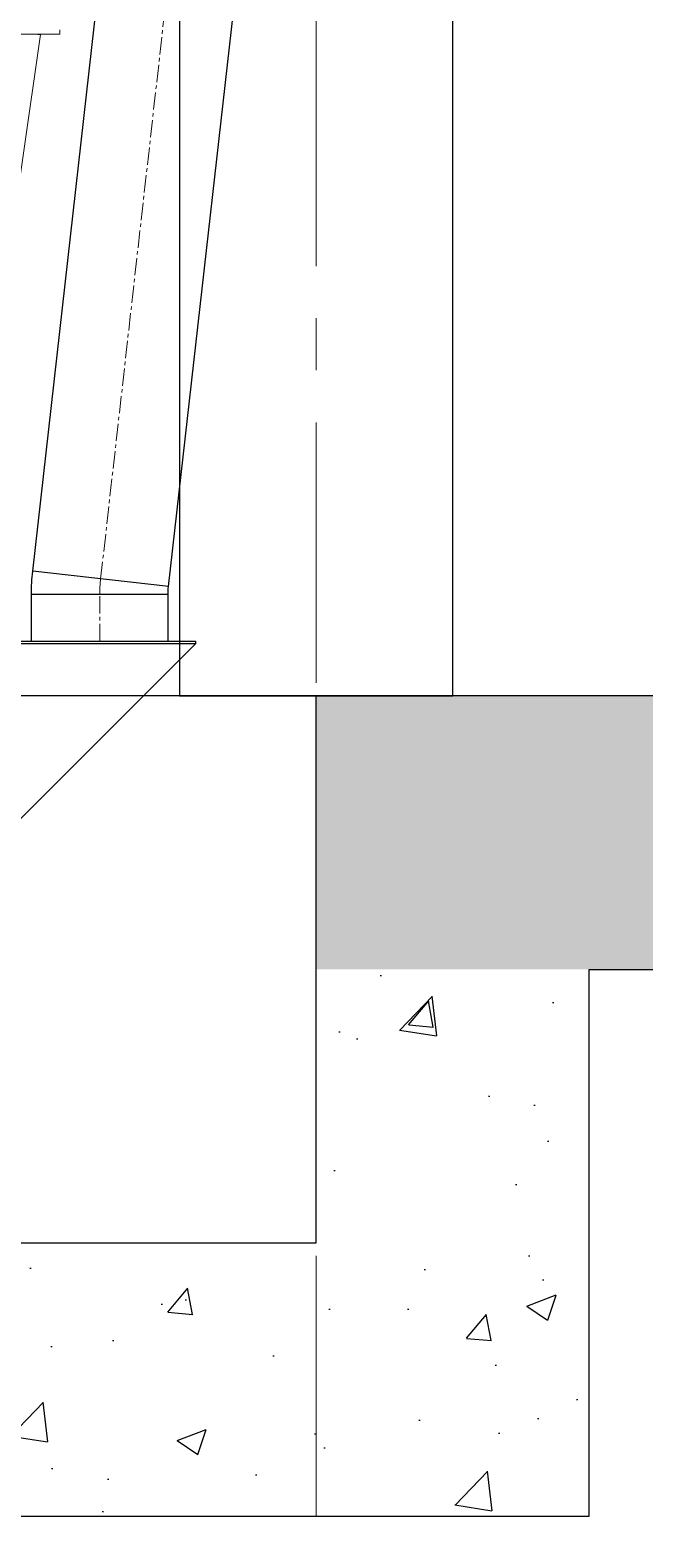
# Model space of a CAD drawing. Header units: millimetres. Extents: x 3220 to 226993, y 817 to 176024.
# Drawn here: x 202127 to 203251, y 72542 to 75261 of the extents above; entities that cross this region are included whole.
import ezdxf

# ---------------------------------------------------------------- set-up
doc = ezdxf.new("R2010")
doc.units = ezdxf.units.MM
doc.linetypes.add('AXES', pattern=[50.8, 31.75, -6.35, 6.35, -6.35])
doc.layers.add('Axe', color=1, linetype='AXES', lineweight=9)
doc.layers.add('Sichtbare Kanten(DIN)', color=7, linetype='Continuous', lineweight=50, true_color=0x3f3f3f)

# ---------------------------------------------------------------- blocks, each defined once
blk = doc.blocks.new('SECTION D-E')
h = blk.add_hatch()
h.set_pattern_fill('AR-CONC', color=256, scale=3)
h.paths.add_polyline_path([(0, -500), (-250, -500), (-250, -4000), (0, -4000)])
h.paths.add_polyline_path([(250, -500), (0, -500), (0, -4000), (3000, -4000), (3000, -3500), (2750, -3500), (250, -3500)])
h.paths.add_polyline_path([(15000, -3500), (12000, -3500), (12000, -4000), (15000, -4000)])
h.paths.add_polyline_path([(18000, -500), (17750, -500), (17750, -3500), (15000, -3500), (15000, -4000), (18000, -4000)])
h.paths.add_polyline_path([(18250, -500), (18000, -500), (18000, -4000), (18250, -4000)])
h.paths.add_polyline_path([(8000, -3500), (8000, -4000), (9000, -4000), (9000, -3500)])
h.paths.add_polyline_path([(5600, -4000), (5600, -3500), (3000, -3500), (3000, -4000)])
h.paths.add_polyline_path([(9800, -4000), (9800, -3500), (9000, -3500), (9000, -4000)])
h = blk.add_hatch()
h.set_pattern_fill('AR-CONC', color=256, scale=3)
h.set_pattern_definition([(50, (4500, 3e-11), (546.554, -47.817), [57.15, -628.65]), (355, (4500, 3e-11), (-105.73, 573.17), [45.72, -502.922]), (100.4514, (4545.55, -4), (440.824, 525.353), [48.57, -534.27]), (46.184, (4500, 152.4), (813.237, -126.127), [85.725, -942.975]), (96.636, (4567.8, 141.9), (712.21, 742.28), [72.855, -801.41]), (351.184, (4500, 152.4), (712.21, 742.28), [68.58, -754.38]), (21, (4576.2, 114.3), (454.843, -306.796), [57.15, -628.65]), (326, (4576.2, 114.3), (185.406, 552.564), [45.72, -502.92]), (71.4514, (4614.1, 88.73), (640.25, 245.768), [48.57, -534.27]), (37.5, (4500, 3e-11), (9.266, 253.665), [0, -496.824, 0, -510.54, 0, -504.825]), (7.5, (4500, 3e-11), (200.459, 300.542), [0, -291.084, 0, -485.394, 0, -192.405]), (327.5, (4330.07, 3e-11), (406.772, -17.1862), [0, -190.5, 0, -594.36, 0, -788.67]), (317.5, (4253.87, 3e-11), (444.388, 76.28), [0, -247.65, 0, -394.716, 0, -560.07])])
h.paths.add_polyline_path([(12500, -4000), (12000, -4000), (12000, -4500), (9800, -4500), (9800, -4000), (9300, -4000), (9300, -5000), (12500, -5000)])
for points in [[(17750, -500), (17750, -3500), (250, -3500), (250, -500)], [(12500, -4000), (18250, -4000), (18250, -500)], [(9800, -3500), (9800, -4500), (12000, -4500), (12000, -3500)], [(9300, -4000), (9300, -5000), (12500, -5000), (12500, -4000)]]:
    blk.add_lwpolyline(points)
blk.add_lwpolyline([(11750, -3500), (12250, -3500), (12250, -500), (11750, -500)], close=True)
at = {"layer": 'Axe', "ltscale": 15}
blk.add_line((12000, -5000), (12000, 33323.9), dxfattribs=at)
blk = doc.blocks.new('be 500 pied F')
at = {"layer": 'Sichtbare Kanten(DIN)', "color": 5, "lineweight": 0}
for p, q in [((731, 1710.2), (731, 1718.2)), ((515.3, 1710.2), (731, 1710.2)), ((631.8, 1262.7), (695.5, 1709.6)), ((676.1, 1710), (687.5, 1710)), ((676.2, 1710), (690.4, 1710)), ((687.5, 1710), (687.7, 1710)), ((687.5, 1710), (690.4, 1710)), ((687.7, 1710), (692.5, 1710)), ((687.7, 1710), (687.7, 1710)), ((690.7, 1709.7), (695.4, 1709.7)), ((692.5, 1710), (692.5, 1710)), ((692.5, 1710), (692.5, 1710)), ((692.5, 1710), (695.4, 1709.7))]:
    blk.add_line(p, q, dxfattribs=at)
for centre, major_axis, ratio, start_param, end_param in [((670.5, 1710), (-6, 0.29), 0.133396, 3.440786, 3.645475), ((684.7, 1710), (6, -0.38), 0.176919, 0.092575, 0.303724), ((689.5, 1710), (6, -0.4), 0.217748, 6.266913, 6.375676)]:
    blk.add_ellipse(centre, major_axis=major_axis, ratio=ratio, start_param=start_param, end_param=end_param, dxfattribs=at)
blk = doc.blocks.new('132')
at = {"color": 6}
for p, q in [((979, 95), (625, -259)), ((629, 100), (979, 100))]:
    blk.add_line(p, q, dxfattribs=at)
blk.add_lwpolyline([(979, 100), (979, 95), (629, 95)], dxfattribs=at)
blk.add_blockref('be 500 pied F', (0, -500))

msp = doc.modelspace()

# ---------------------------------------------------------------- linework, layer by layer
at = {"color": 4}
for p, q in [((202380.6, 74242.3), (202132.2, 74270.4)), ((202129.8, 74228.3), (202379.8, 74228.3))]:
    msp.add_line(p, q, dxfattribs=at)
for points in [[(202129.8, 74142.4), (202129.8, 74228.3, -0.028143), (202132.2, 74270.4), (202290, 75666.9, 0.028143), (202290.8, 75681), (202290.8, 75766.9)], [(202379.8, 74142.4), (202379.8, 74228.3, -0.028143), (202380.6, 74242.3), (202538.5, 75638.9, 0.028143), (202540.8, 75681), (202540.8, 75766.9)]]:
    msp.add_lwpolyline(points, format="xyb", dxfattribs=at)
at = {"layer": 'Axe'}
msp.add_lwpolyline([(202254.8, 74142.4), (202254.8, 74228.3, -0.028143), (202256.4, 74256.3), (202414.3, 75652.9, 0.028143), (202415.8, 75681), (202415.8, 75766.9)], format="xyb", dxfattribs=at)

# ---------------------------------------------------------------- block references
at = {"color": 2}
msp.add_blockref('SECTION D-E', (190650.8, 77542.4), dxfattribs=at)
msp.add_blockref('132', (201450.8, 74042.4))

doc.saveas('drawing.dxf')
